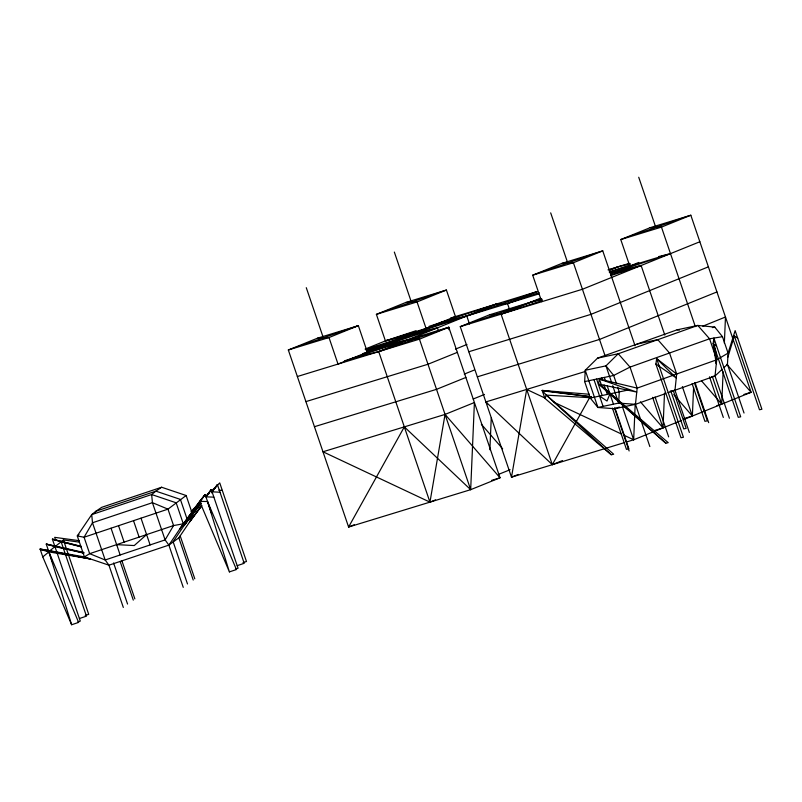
<?xml version="1.0" encoding="UTF-8"?>
<svg xmlns="http://www.w3.org/2000/svg" width="802" height="802" viewBox="0 0 802 802"><rect width="100%" height="100%" fill="white"/><g stroke="black" fill="none" stroke-linecap="round" stroke-linejoin="round"><path stroke-width="1.2" d="M367.366 352.198L358.354 325.672L317.682 338.113L288.329 349.993L348.599 527.034L470.674 489.671L474.413 402.534L445.05 414.413L322.975 451.777L429.952 502.142L435.596 499.857M489.882 449.762L491.255 417.872M626.492 441.982L633.67 439.787L635.214 403.687M664.507 393.05L663.023 427.907L654.643 430.473M693.6 387.406L692.367 416.037L683.996 418.594M723.123 371.787L721.73 404.158L716.948 405.622M724.356 343.156L725.479 317.011L702.893 326.153M665.69 393.541L635.465 404.328L614.753 408.719L597.911 407.476L590.252 398.033L584.668 381.602L585.239 370.253L597.53 358.143L677.078 329.833L697.8 325.432L714.782 327.106L722.482 336.69L728.076 353.121L727.454 364.319L744.035 413.03M640.658 419.576L635.465 404.328L637.169 388.108L630.021 367.105L618.252 353.752L597.53 358.143M689.359 432.468L674.983 390.223L676.677 374.013L669.53 353L657.77 339.647L637.049 344.048M729.399 418.253L715.013 376.008L716.717 359.797L715.324 349M658.953 366.123L676.266 377.973L656.658 358.644L683.424 437.25L680.998 437.762L655.896 364.038L656.658 358.644L676.677 374.013L716.717 359.797L728.076 353.121L735.143 330.635L761.9 409.241L759.474 409.752L734.331 335.898L737.7 338.153M727.845 357.241L734.331 335.898M609.941 393.852L607.024 401.03L599.575 396.058M591.194 396.82L542.292 390.795L546.362 395.125L613.68 454.243L611.264 454.754L544.859 398.313L546.362 395.125L590.994 397.752M589.47 397.912L552.317 464.679L485.872 401.922L585.32 371.476M94.586 513.25L95.959 511.215L101.704 507.325L161.633 487.245L186.144 495.506L193.292 516.508L178.846 537.821L168.871 545.109L108.942 565.189L84.431 556.929L40.1 549.009L42.787 556.909L71.629 624.748L78.636 622.402L48.882 551.886L40.23 549.39L90.425 558.954L48.882 551.886L42.787 556.909M183.247 587.355L168.871 545.109L183.307 523.806L205.162 494.553L211.527 513.24M200.911 503.095L187.548 520.408L173.112 541.711L187.488 583.956M201.653 505.781L189.753 521.721L201.733 505.711M211.467 492.709L217.452 484.699L244.209 563.305L237.202 565.661M200.981 503.245L184.019 525.621L200.66 503.796M206.144 496.438L211.307 489.621L238.064 568.227L235.728 569.019M201.593 505.571L193.292 516.508L183.307 523.806L173.563 525.561L89.664 553.671L84.431 556.929L77.283 535.926L91.719 514.613L95.959 511.215L155.889 491.145L161.633 487.245M211.407 492.659L217.452 484.699L212.059 491.827L220.009 492.227M206.114 496.358L211.307 489.621L205.954 496.849L213.863 497.15M191.488 513.039L201.152 503.285M191.036 511.425L199.728 502.774M205.813 496.719L209.292 493.26M211.036 491.526L219.728 482.884L246.485 561.49L242.986 562.663M668.006 392.709L715.013 376.008L722.121 369.331M723.895 367.667L727.454 364.319M146.596 534.603L134.245 545.55L116.631 544.638M48.802 551.606L54.937 546.643L83.839 553.129M60.752 542.042L63.388 539.926L79.238 542.122M78.977 534.563L77.283 535.926L84.07 537.24L167.979 509.14L186.144 495.506M54.947 546.683L61.152 541.801L81.373 546.874M317.682 338.113L329 337.542L338.013 364.078L455.446 316.559L446.413 290.043L405.762 302.484L376.399 314.364L385.421 340.89L437.411 327.868L438.574 331.286M635.074 345.812L602.753 250.866L562.052 263.317L532.698 275.196L541.731 301.722M683.344 419.687L751.093 392.278L690.823 215.227L650.131 227.688L620.768 239.567L629.801 266.084L638.823 262.434M573.4 262.735L602.753 250.866L532.698 275.196L573.4 262.735L604.949 355.406M365.09 349.111L387.687 339.978M539.084 292.55L507.496 303.527L496.137 304.108L378.714 351.617L352.71 358.133M354.243 524.759L348.599 527.034L404.328 426.875L470.674 489.671L500.037 477.791L448.799 327.276L419.436 339.156L297.362 376.519M450.664 318.023L536.859 291.647L507.496 303.527L509.44 309.231M541.19 298.996L489.621 314.775L460.258 326.655L511.496 477.18L624.096 442.714M540.588 298.174L501.08 314.163L489.621 314.775M609.47 270.304L618.502 266.655L630.312 263.698M699.855 241.753L582.432 289.261L460.258 326.655L541.029 298.765M455.456 349.121L466.964 344.459M457.34 352.369L427.977 364.248L305.903 401.612M708.397 266.845L590.974 314.354L468.799 351.747M464.288 374.093L474.072 370.133M465.882 377.461L436.519 389.341L314.444 426.704M716.938 291.938L599.515 339.447L477.34 376.84M473.2 399.015L484.488 394.444M498.814 474.273L510.112 469.711M518.272 474.433L511.496 477.18L526.693 389.421L544.528 397.812M562.473 460.569L552.317 464.679L501.08 314.163L542.272 300.479M623.645 435.065L633.67 439.787L681.078 420.599M676.677 374.013L637.169 388.108L599.395 379.075L598.462 384.028L665.8 443.185L668.236 442.664L601.771 386.063L598.462 384.028L636.748 392.078L599.395 379.075L601.771 386.063L665.8 443.185M619.395 407.065L614.753 408.719L629.129 450.965M536.859 291.647L466.774 315.988L366.654 349.251M609.149 269.903L618.502 266.655M448.95 329.742L448.799 327.276L378.714 351.617L429.952 502.142L445.05 414.413L500.037 477.791L491.646 480.358M85.202 615.525L88.721 614.342L63.388 539.926M79.408 618.522L86.466 616.157L61.152 541.801L52.391 539.165L80.29 621.089L77.944 621.881M229.392 571.896L236.44 569.54L207.538 501.531L199.628 501.34L179.778 529.019L205.162 494.553L199.628 501.34L229.392 571.896L207.538 501.531M416.037 330.715L385.421 340.89L538.984 293.883M428.98 326.414L496.137 304.108M366.735 351.346L437.411 327.868L365.622 349.842M609.159 271.888L630.342 264.84M344.439 360.88L408.058 339.737L419.436 339.156L470.674 489.671M610.422 273.592L670.492 253.632L609.47 272.309M610.512 275.688L641.129 265.512L664.808 335.076M608.006 269.863L629.269 263.357M611.204 274.675L641.129 265.512L610.412 273.201M362.584 353.662L448.799 327.276M743.935 394.464L751.093 392.278L726.843 364.308M658.673 256.59L668.126 254.224M440.759 322.504L466.774 315.988L469.491 323.968M530.423 302.284L542.242 299.326M366.694 350.103L408.058 339.737M712.346 327.617L714.782 327.106M584.668 381.602L613.67 375.446L630.021 367.105L669.53 353L709.569 338.795L722.482 336.69M590.252 398.033L628.808 389.872M711.364 376.79L715.013 376.008M670.111 391.256L674.983 390.223M562.052 263.317L573.45 262.715M650.131 227.688L661.46 227.106L690.823 215.227L620.768 239.567L661.46 227.106L695.334 326.615M405.762 302.484L417.05 301.923L446.413 290.043L376.399 314.364L417.05 301.923L426.083 328.439M218.876 490.222L222.284 490.403M635.465 404.328L618.633 403.085L597.911 407.476L585.239 370.253L605.961 365.862L618.252 353.752L697.8 325.432L709.569 338.795L716.316 358.624M544.859 398.313L542.162 390.414L589.33 394.253M677.078 329.833L679.505 330.073M542.162 390.414L591.164 396.739M79.348 540.688L54.666 537.34L55.769 540.568M40.1 549.009L90.425 558.954M83.819 552.458L46.245 544.087L52.01 561.029M83.779 552.979L46.245 544.087L54.937 546.643M81.203 546.342L52.391 539.165L81.203 546.663M553.44 402.013L621.41 434.012M655.896 364.038L659.224 366.163M716.487 345.722L713.128 343.487L713.93 338.203L740.687 416.809L738.261 417.321L713.128 343.487L716.296 363.767L714.602 345.512M546.362 395.125L611.264 454.754M701.519 380.85L721.73 404.158L712.527 377.11M673.78 394.594L692.367 416.037L682.362 386.634M640.387 401.812L663.023 427.907L652.607 397.331M485.872 401.922L487.466 403.757M481.36 424.258L502.653 448.799M168.871 545.109L165.102 539.906L152.43 502.684L151.648 494.533L155.889 491.145L180.4 499.405L187.548 520.408M709.499 376.84L723.314 417.431M638.723 177.252L655.795 227.397M695.093 382.755L708.677 422.654M694.492 383.015L707.364 420.809L704.928 421.331L692.096 383.647M673.299 390.614L686.161 428.378L683.715 428.9L670.893 391.216M655.064 396.97L668.647 436.859M641.46 421.922L649.851 446.564M616.467 383.667L613.67 375.446L605.961 365.862L611.916 383.366M617.66 387.186L619.264 391.877L618.633 403.085L612.718 385.712M622.462 406.855L633.67 439.787M550.683 212.871L567.756 263.016M614.793 407.456L628.878 448.819L626.452 449.341L612.417 408.118M604.347 377.431L605.54 380.95M607.144 385.642L613.45 404.178M601.751 377.973L602.553 380.318M604.157 385.02L607.345 394.404M596.578 379.075L602.172 395.506M593.981 379.627L603.094 406.383M394.333 252.059L411.406 302.204M306.274 287.687L323.346 337.832M183.307 523.806L176.159 502.794L151.648 494.533L91.719 514.613L92.501 522.764L105.172 559.986L108.942 565.189L123.318 607.435M180.189 535.896L194.796 578.803M178.846 537.821L193.232 580.057M141.012 518.172L150.114 544.929M133.513 520.678L139.107 537.109M118.536 525.701L124.13 542.132M111.047 528.207L120.15 554.964M121.844 560.608L134.866 598.883M120.12 561.42L133.302 600.137M113.583 562.964L127.558 604.036M48.882 551.886L71.629 624.748M714.392 341.802L713.93 338.203L714.271 341.852M92.501 522.764L84.07 537.24L89.664 553.671L105.172 559.986L165.102 539.906L173.563 525.561L167.979 509.14L152.43 502.684L92.501 522.764M358.354 325.672L329 337.542L288.329 349.993L358.354 325.672"/></g></svg>
